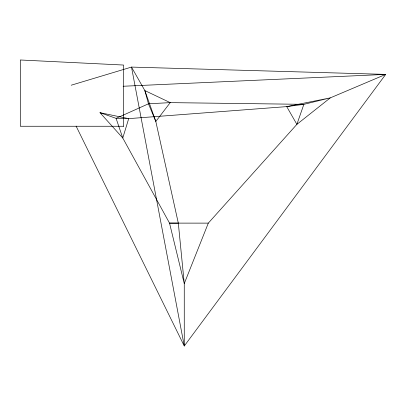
<?xml version="1.0" encoding="UTF-8"?>
<svg xmlns="http://www.w3.org/2000/svg" width="406" height="406" viewBox="0 0 406 406"><rect width="100%" height="100%" fill="white"/><g stroke="black" fill="none" stroke-linecap="round" stroke-linejoin="round"><path stroke-width="0.61" d="M123.114 86.255L385.7 74.394L330.276 97.876L296.877 124.358L208.308 223.127L184.258 283.596L184.268 346.013L385.7 74.394L131.498 67.081L71.207 85.209M208.308 223.127L169.525 223.117L122.769 138.004L116.086 118.349L99.988 112.685L122.769 138.004L128.702 118.633L286.722 106.611L303.876 104.337L330.276 97.876L286.722 106.611L296.877 124.358L303.876 104.337L170.215 102.627L148.469 103.799L116.086 118.349L128.702 118.633L99.988 112.685M178.32 223.127L169.525 223.117L184.258 283.596L178.32 223.127L155.813 121.46L144.846 90.568L131.498 67.081L184.268 346.013L76.11 126.129M170.215 102.627L155.813 121.46L148.469 103.799L144.846 90.568L170.215 102.627M123.617 126.256L20.3 126.256L20.3 59.986L123.617 65.051L123.617 126.256"/></g></svg>
